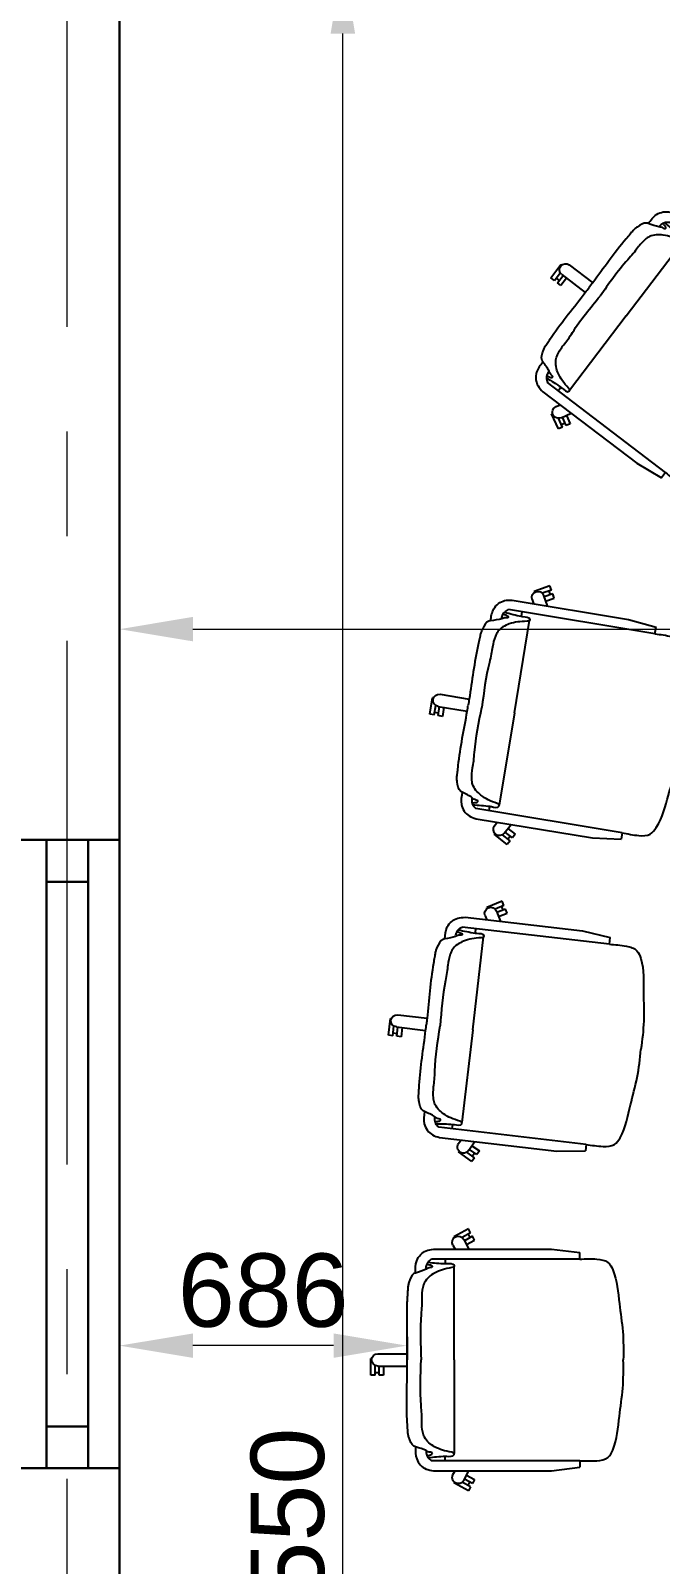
# Model space of a CAD drawing. Header units: millimetres. Extents: x 131588 to 171225, y -200198 to -177978.
# Drawn here: x 133822 to 135326, y -184172 to -180511 of the extents above; entities that cross this region are included whole.
import ezdxf

# ---------------------------------------------------------------- set-up
doc = ezdxf.new("R2010")
doc.units = ezdxf.units.MM
doc.header["$MEASUREMENT"] = 0
doc.linetypes.add('CENTER', pattern=[2, 1.25, -0.25, 0.25, -0.25])
doc.layers.add('ceco.net 343', color=7, linetype='Continuous')
doc.layers.add('ceco.net 345', color=7, linetype='Continuous')
for name, color, linetype, lineweight in [('CEN-1', 1, 'CENTER', 18), ('DIMLINE', 10, 'Continuous', 18), ('MAIN', 3, 'Continuous', 30), ('MAIN-4', 6, 'Continuous', 30)]:
    doc.layers.add(name, color=color, linetype=linetype, lineweight=lineweight)
doc.styles.get("Standard").update_dxf_attribs({"font": ''})
doc.styles.get('Standard').set_extended_font_data('Arial')
doc.dimstyles.new('DIM-50', dxfattribs={"dimscale": 50, "dimtxt": 2.5, "dimasz": 2.5, "dimexe": 1.5, "dimexo": 0.05, "dimgap": 0.6, "dimtad": 1, "dimzin": 9, "dimdsep": 46, "dimtxsty": 'Standard', "dimcen": 0, "dimclrd": 32, "dimclre": 32, "dimadec": 0, "dimazin": 0, "dimtp": 0.1, "dimtm": 0.1, "dimtfac": 0.71, "dimtofl": 0, "dimtmove": 1, "dimatfit": 3, "dimfxl": 1, "dimtolj": 1, "dimtzin": 7, "dimlwd": -1, "dimlwe": -1, "dimarcsym": 1})

# ---------------------------------------------------------------- blocks, each defined once
blk = doc.blocks.new('Ceco.NET-Furniture-Tm-343')
at = {"layer": 'ceco.net 343'}
for p, q in [((-14.6, 586.6), (-14.6, 516.1)), ((36.5, 603.1), (-3.4, 603.1)), ((-3.4, 600.8), (-3.4, 603.1)), ((36.5, 592.4), (13.4, 592.4)), ((14.6, 586.6), (14.6, 516.1)), ((29.8, 592.4), (29.8, 583.1)), ((36.5, 592.4), (36.5, 603.1)), ((36.5, 583.1), (14.6, 583.1)), ((14.6, 572.5), (36.5, 572.5)), ((36.5, 572.5), (36.5, 583.1)), ((-264.5, 453.5), (-264.5, 171.6)), ((-240.6, 103.8), (-240.6, 458.1)), ((240.6, 103.8), (240.6, 458.1)), ((264.5, 453.5), (264.5, 171.6)), ((-312.7, 369.9), (-293.6, 404.9)), ((-291.6, 403.8), (-293.6, 404.9)), ((-273.7, 406.9), (-264.5, 401.9)), ((-240.6, 425.7), (-230, 425.7)), ((0, 404.4), (-223.3, 404.4)), ((0, 404.4), (223.3, 404.4)), ((240.6, 425.7), (230, 425.7)), ((273.7, 406.9), (264.5, 401.9)), ((291.6, 403.8), (293.6, 404.9)), ((312.7, 369.9), (293.6, 404.9)), ((-303.3, 364.8), (-312.7, 369.9)), ((-303.3, 364.8), (-292.2, 385)), ((-300.1, 370.7), (-291.9, 366.2)), ((-295.1, 360.3), (-284.6, 379.5)), ((-287.7, 381.2), (-264.5, 368.6)), ((-275.3, 374.5), (-285.7, 355.3)), ((287.7, 381.2), (264.5, 368.6)), ((275.3, 374.5), (285.7, 355.3)), ((295.1, 360.3), (284.6, 379.5)), ((300.1, 370.7), (291.9, 366.2)), ((303.3, 364.8), (292.2, 385)), ((303.3, 364.8), (312.7, 369.9)), ((-285.7, 355.3), (-295.1, 360.3)), ((285.7, 355.3), (295.1, 360.3)), ((-264.5, 171.6), (-256.4, 103.8)), ((264.5, 171.6), (256.4, 103.8)), ((-240.6, 103.8), (-256.4, 103.8)), ((240.6, 103.8), (256.4, 103.8))]:
    blk.add_line(p, q, dxfattribs=at)
for centre, start, end in [((0, 586.6), 0, 180), ((-280.7, 394), 61.4687, 241.4687), ((280.7, 394), 298.5313, 118.5313)]:
    blk.add_arc(centre, 14.6, start, end, dxfattribs=at)
for points in [[(-228.5, 469.1), (-227.2, 462.9), (-225.9, 458.9), (-223.3, 456.2), (-221.9, 456.2), (-220.6, 460.3), (-216.6, 470.9), (-207.5, 496.1), (-206, 500.1), (-184.7, 512.1), (-180.7, 513.4), (-172.8, 514.7), (-160.9, 515.3), (-146.2, 516.1), (-14.6, 516.1), (0, 516.1)], [(228.5, 469.1), (227.2, 462.9), (225.9, 458.9), (223.3, 456.2), (221.9, 456.2), (220.6, 460.3), (216.6, 470.9), (207.5, 496.1), (206, 500.1), (184.7, 512.1), (180.7, 513.4), (172.8, 514.7), (160.9, 515.3), (146.2, 516.1), (14.6, 516.1), (0, 516.1)], [(-207.5, 496.1), (-236.5, 493.5), (-251.2, 484.2), (-260.5, 470.9), (-264.5, 453.5)], [(-233.1, 466.5), (-229.9, 425.7), (-229.9, 421.7), (-225.9, 404.4), (-223.3, 404.4), (-220.6, 409.7), (-207.3, 450.9), (-184.7, 474.9), (-172.8, 478.9), (-146.2, 481.5), (-128.9, 481.5), (-109, 482.9), (0, 482.9)], [(233.1, 466.5), (229.9, 425.7), (229.9, 421.7), (225.9, 404.4), (223.3, 404.4), (220.6, 409.7), (207.3, 450.9), (184.7, 474.9), (172.8, 478.9), (146.2, 481.5), (128.9, 481.5), (109, 482.9), (0, 482.9)], [(207.5, 496.1), (236.5, 493.5), (251.2, 484.2), (260.5, 470.9), (264.5, 453.5)], [(-216.6, 470.9), (-227.2, 469.6), (-232.6, 466.9), (-240.6, 458.1)], [(216.6, 470.9), (227.2, 469.6), (232.6, 466.9), (240.6, 458.1)], [(-240.6, 103.8), (-240.6, 63), (-232.8, 36.9), (-215.4, 25.3), (-134.3, 9.4), (-67.8, 1.3), (0, 0)], [(240.6, 103.8), (240.6, 63), (232.8, 36.9), (215.4, 25.3), (134.3, 9.4), (67.8, 1.3), (0, 0)]]:
    blk.add_spline(points, degree=3, dxfattribs=at)
blk = doc.blocks.new('*D626')
at = {"layer": 'Defpoints', "color": 0, "ltscale": 100, "transparency": 16777216}
for p in [(133909.6, -180218.1), (132262.4, -193218.1), (133909.6, -193218.1)]:
    blk.add_point(p, dxfattribs=at)
at = {"layer": 'DIMLINE', "color": 32, "linetype": 'ByBlock', "ltscale": 100, "transparency": 16777216}
for p, q in [((133906.1, -180218.1), (132157.4, -180218.1)), ((132262.4, -180393.1), (132262.4, -193043.1)), ((133906.1, -193218.1), (132157.4, -193218.1))]:
    blk.add_line(p, q, dxfattribs=at)
at = {"layer": 'DIMLINE', "color": 32, "ltscale": 100, "transparency": 16777216}
for points in [[(132233.2, -180393.1), (132291.6, -180393.1), (132262.4, -180218.1)], [(132233.2, -193043.1), (132291.6, -193043.1), (132262.4, -193218.1)]]:
    blk.add_solid(points, dxfattribs=at)
at = {"layer": 'DIMLINE', "color": 0, "ltscale": 100, "transparency": 16777216, "insert": (132131, -186718.1), "char_height": 175, "attachment_point": 5, "rotation": 90}
blk.add_mtext('\\A1;13000', dxfattribs=at)
blk = doc.blocks.new('*D643')
at = {"layer": 'Defpoints', "color": 0, "ltscale": 100, "transparency": 16777216}
for p in [(134567.8, -180343.1), (134785.6, -180343.1), (134785.6, -187893.1)]:
    blk.add_point(p, dxfattribs=at)
at = {"layer": 'DIMLINE', "color": 32, "linetype": 'ByBlock', "ltscale": 100, "transparency": 16777216}
for p, q in [((134782.1, -180343.1), (134462.8, -180343.1)), ((134567.8, -187718.1), (134567.8, -180518.1)), ((134782.1, -187893.1), (134462.8, -187893.1))]:
    blk.add_line(p, q, dxfattribs=at)
at = {"layer": 'DIMLINE', "color": 32, "ltscale": 100, "transparency": 16777216}
for points in [[(134538.6, -180518.1), (134597, -180518.1), (134567.8, -180343.1)], [(134538.6, -187718.1), (134597, -187718.1), (134567.8, -187893.1)]]:
    blk.add_solid(points, dxfattribs=at)
at = {"layer": 'DIMLINE', "color": 0, "ltscale": 100, "transparency": 16777216, "insert": (134436.4, -184118.1), "char_height": 175, "attachment_point": 5, "rotation": 90}
blk.add_mtext('\\A1;7550', dxfattribs=at)
blk = doc.blocks.new('*D644')
at = {"layer": 'Defpoints', "color": 0, "ltscale": 100, "transparency": 16777216}
for p in [(134034.6, -181970.2), (139225.6, -181939.9), (139225.6, -181970.2)]:
    blk.add_point(p, dxfattribs=at)
at = {"layer": 'DIMLINE', "color": 32, "linetype": 'ByBlock', "ltscale": 100, "transparency": 16777216}
for p, q in [((134034.6, -181966.7), (134034.6, -181834.9)), ((139225.6, -181966.7), (139225.6, -181834.9)), ((134209.6, -181939.9), (139050.6, -181939.9))]:
    blk.add_line(p, q, dxfattribs=at)
at = {"layer": 'DIMLINE', "color": 32, "ltscale": 100, "transparency": 16777216}
for points in [[(134209.6, -181910.7), (134209.6, -181969), (134034.6, -181939.9)], [(139050.6, -181910.7), (139050.6, -181969), (139225.6, -181939.9)]]:
    blk.add_solid(points, dxfattribs=at)
at = {"layer": 'DIMLINE', "color": 0, "ltscale": 100, "transparency": 16777216, "insert": (136630.1, -181808.5), "char_height": 175, "attachment_point": 5}
blk.add_mtext('\\A1;5191', dxfattribs=at)
blk = doc.blocks.new('*D667')
at = {"layer": 'Defpoints', "color": 0, "ltscale": 100, "transparency": 16777216}
for p in [(134034.6, -183650.4), (134034.6, -183776.8), (134720.5, -183775.8)]:
    blk.add_point(p, dxfattribs=at)
at = {"layer": 'DIMLINE', "color": 32, "linetype": 'ByBlock', "ltscale": 100, "transparency": 16777216}
for p, q in [((134034.6, -183773.3), (134034.6, -183545.4)), ((134720.5, -183772.3), (134720.5, -183545.4)), ((134545.5, -183650.4), (134209.6, -183650.4))]:
    blk.add_line(p, q, dxfattribs=at)
at = {"layer": 'DIMLINE', "color": 32, "ltscale": 100, "transparency": 16777216}
for points in [[(134209.6, -183621.3), (134209.6, -183679.6), (134034.6, -183650.4)], [(134545.5, -183621.3), (134545.5, -183679.6), (134720.5, -183650.4)]]:
    blk.add_solid(points, dxfattribs=at)
at = {"layer": 'DIMLINE', "color": 0, "ltscale": 100, "transparency": 16777216, "insert": (134377.5, -183519.1), "char_height": 175, "attachment_point": 5}
blk.add_mtext('\\A1;686', dxfattribs=at)

msp = doc.modelspace()

# ---------------------------------------------------------------- linework, layer by layer
at = {"layer": 'CEN-1', "ltscale": 1000}
msp.add_lwpolyline([(133909.578, -180218.138), (153909.578, -180218.138), (153909.578, -193218.138), (133909.578, -193218.138)], close=True, dxfattribs=at)
at = {"layer": 'MAIN', "color": 5, "ltscale": 100}
for p, q in [((133859.578, -182443.138), (133859.578, -183943.138)), ((133959.578, -182443.138), (133959.578, -183943.138))]:
    msp.add_line(p, q, dxfattribs=at)
for points in [[(134034.578, -182443.138), (134034.578, -183943.138), (133784.578, -183943.138), (133784.578, -182443.138)], [(133959.578, -182543.138), (133959.578, -183843.138), (133859.578, -183843.138), (133859.578, -182543.138)]]:
    msp.add_lwpolyline(points, close=True, dxfattribs=at)
at = {"layer": 'MAIN-4', "ltscale": 1000}
msp.add_line((134034.578, -180468.138), (134034.578, -185918.138), dxfattribs=at)

# ---------------------------------------------------------------- block references
at = {"layer": 'ceco.net 345', "xscale": -1}
for p, rotation in [((135566.538, -181437.078), 52.73869178732808), ((135376.407, -182205.421), 80.61631094757608), ((135279.867, -182943.038), 83.3480177652905), ((135237.68, -183684.513), 90)]:
    msp.add_blockref('Ceco.NET-Furniture-Tm-343', p, dxfattribs=dict(at, rotation=rotation))

# ---------------------------------------------------------------- dimensions: what is measured, and where the dimension line sits
at = {"layer": 'DIMLINE', "ltscale": 100}
for base, p1, p2, override, picture, middle in [((132262.393, -193218.138), (133909.578, -180218.138), (133909.578, -193218.138), {"dimscale": 70}, '*D626', (132130.983, -186718.138)), ((134567.79, -180343.138), (134785.633, -187893.138), (134785.633, -180343.138), {"dimscale": 70, "dimtofl": 1}, '*D643', (134436.44, -184118.138))]:
    dim = msp.add_linear_dim(base=base, p1=p1, p2=p2, angle=90, dimstyle='DIM-50', override=override, dxfattribs=at)
    dim.commit()
    dim.dimension.update_dxf_attribs({"geometry": picture, "text_midpoint": middle})
for base, p1, p2, override, picture, middle in [((139225.578, -181939.857), (134034.578, -181970.18), (139225.578, -181970.18), {"dimscale": 70, "dimtofl": 1}, '*D644', (136630.078, -181808.506)), ((134034.578, -183650.447), (134720.516, -183775.836), (134034.578, -183776.766), {"dimscale": 70, "dimdec": 0, "dimtofl": 1}, '*D667', (134377.547, -183519.096))]:
    dim = msp.add_linear_dim(base=base, p1=p1, p2=p2, dimstyle='DIM-50', override=override, dxfattribs=at)
    dim.commit()
    dim.dimension.update_dxf_attribs({"geometry": picture, "text_midpoint": middle})

doc.saveas('drawing.dxf')
